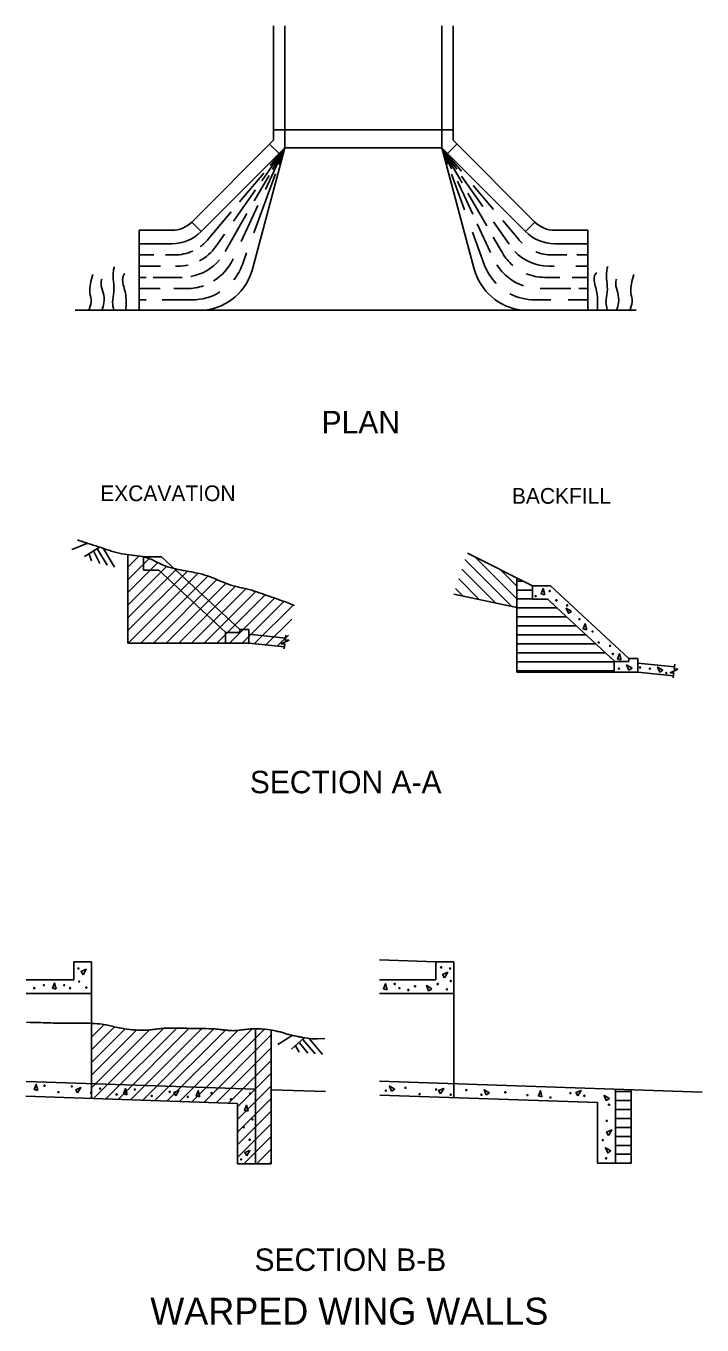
# Model space of a CAD drawing. Extents: x -1148 to -520, y 583 to 843.
# Drawn here: x -1001.6 to -958.5, y 760.1 to 842.8 of the extents above; entities that cross this region are included whole.
import ezdxf

# ---------------------------------------------------------------- set-up
doc = ezdxf.new("R2010")
doc.units = 0
for name, color, linetype in [('pp_NO-PLOT', 7, 'Continuous'), ('rd_EARTHWORK', 7, 'Continuous'), ('rd_EARTHWORK-anno', 7, 'Continuous')]:
    doc.layers.add(name, color=color, linetype=linetype)

msp = doc.modelspace()

# ---------------------------------------------------------------- linework, layer by layer
at = {"layer": 'rd_EARTHWORK'}
for p, q in [((-985.084, 835.014), (-986.554, 832.915)), ((-985.084, 835.015), (-986.315, 832.375)), ((-985.085, 835.014), (-986.019, 833.901)), ((-985.084, 835.015), (-985.873, 833.649)), ((-985.084, 835.015), (-985.47, 833.954)), ((-975.084, 835.011), (-974.706, 833.972)), ((-975.083, 835.009), (-974.467, 833.687)), ((-975.082, 835.006), (-973.798, 832.784)), ((-975.08, 835.004), (-974.142, 833.664)), ((-975.078, 835.001), (-973.844, 833.531)), ((-986.427, 833.415), (-987.962, 831.586)), ((-985.683, 833.367), (-987.05, 829.611)), ((-986.091, 833.27), (-987.034, 831.637)), ((-974.477, 833.344), (-973.653, 831.08)), ((-974.097, 832.894), (-973.123, 830.806)), ((-973.831, 833.22), (-972.481, 831.292)), ((-973.081, 832.622), (-971.796, 831.09)), ((-986.946, 832.355), (-988.353, 830.347)), ((-973.424, 832.135), (-972.227, 830.062)), ((-988.493, 830.953), (-989.96, 829.204)), ((-986.796, 831.342), (-987.863, 829.055)), ((-987.495, 830.839), (-988.892, 828.42)), ((-972.832, 830.182), (-971.981, 828.356)), ((-971.798, 830.317), (-970.798, 828.889)), ((-971.212, 830.394), (-970.214, 829.204)), ((-988.927, 829.527), (-989.471, 828.75)), ((-973.134, 829.653), (-972.385, 827.597)), ((-971.812, 829.342), (-971.227, 828.33)), ((-993.437, 828.205), (-994.369, 828.205)), ((-992.102, 828.205), (-992.678, 828.205)), ((-987.517, 828.33), (-987.784, 827.597)), ((-968.071, 828.205), (-967.12, 828.205)), ((-966.496, 828.205), (-965.798, 828.205)), ((-993.003, 827.491), (-994.369, 827.491)), ((-993.925, 826.777), (-994.369, 826.777)), ((-991.634, 826.777), (-993.464, 826.777)), ((-991.889, 827.491), (-992.055, 827.491)), ((-968.536, 826.777), (-967.581, 826.777)), ((-968.282, 827.491), (-967.933, 827.491)), ((-966.795, 826.777), (-965.798, 826.777)), ((-966.551, 827.491), (-965.798, 827.491)), ((-993.031, 826.062), (-994.369, 826.062)), ((-991.336, 826.062), (-992.163, 826.062)), ((-968.833, 826.062), (-966.876, 826.062)), ((-966.361, 826.062), (-965.798, 826.062)), ((-993.925, 825.348), (-994.369, 825.348)), ((-990.995, 825.348), (-992.895, 825.348)), ((-969.174, 825.348), (-968.15, 825.348)), ((-967.038, 825.348), (-965.798, 825.348))]:
    msp.add_line(p, q, dxfattribs=at)
for points in [[(-995.077, 808.34), (-994.375, 809.042)], [(-995.077, 807.532), (-993.736, 808.872)], [(-995.077, 806.724), (-993.191, 808.609)], [(-970.635, 805.833), (-973.614, 808.811)], [(-970.306, 806.311), (-973.001, 809.007)], [(-995.077, 805.916), (-992.602, 808.39)], [(-995.077, 805.108), (-991.962, 808.222)], [(-995.077, 804.299), (-991.312, 808.064)], [(-995.073, 803.495), (-990.65, 807.918)], [(-994.264, 803.495), (-989.992, 807.767)], [(-971.657, 806.047), (-973.811, 808.201)], [(-970.306, 807.12), (-971.376, 808.19)], [(-993.456, 803.495), (-989.411, 807.541)], [(-992.648, 803.495), (-988.848, 807.296)], [(-991.84, 803.495), (-988.218, 807.117)], [(-991.032, 803.495), (-987.576, 806.951)], [(-973.701, 806.474), (-974.206, 806.98)], [(-972.679, 806.26), (-974.009, 807.59)], [(-970.306, 807.45), (-969.906, 807.45)], [(-968.537, 806.58), (-968.769, 806.637), (-968.64, 806.966), (-968.537, 806.579)], [(-990.224, 803.495), (-986.947, 806.772)], [(-989.416, 803.495), (-986.343, 806.568)], [(-988.608, 803.495), (-985.746, 806.357)], [(-987.799, 803.495), (-985.153, 806.141)], [(-970.306, 806.878), (-969.306, 806.878)], [(-970.306, 806.307), (-969.306, 806.307)], [(-987.029, 803.458), (-984.564, 805.922)], [(-970.306, 805.735), (-967.734, 805.735)], [(-966.824, 805.52), (-967.028, 805.396), (-967.17, 805.72), (-966.824, 805.519)], [(-986.298, 803.381), (-984.646, 805.032)], [(-970.306, 805.164), (-967.121, 805.164)], [(-970.306, 804.593), (-966.509, 804.593)], [(-965.859, 804.343), (-966.091, 804.4), (-965.962, 804.73), (-965.859, 804.343)], [(-985.565, 803.304), (-984.86, 804.01)], [(-970.306, 804.021), (-965.896, 804.021)], [(-970.306, 803.45), (-965.283, 803.45)], [(-970.306, 802.878), (-964.67, 802.878)], [(-963.666, 802.432), (-963.898, 802.489), (-963.77, 802.818), (-963.667, 802.431)], [(-970.306, 802.307), (-964.102, 802.307)], [(-962.972, 801.908), (-963.176, 801.784), (-963.318, 802.108), (-962.972, 801.907)], [(-961.004, 801.775), (-961.209, 801.651), (-961.351, 801.975), (-961.004, 801.774)], [(-970.306, 801.735), (-964.102, 801.735)], [(-997.932, 782.39), (-998.056, 782.595), (-997.733, 782.737), (-997.934, 782.39)], [(-974.913, 782.2), (-975.037, 782.405), (-974.713, 782.547), (-974.914, 782.2)], [(-999.655, 781.472), (-999.887, 781.529), (-999.759, 781.858), (-999.656, 781.471)], [(-978.575, 781.434), (-978.807, 781.491), (-978.678, 781.821), (-978.575, 781.434)], [(-975.726, 781.5), (-975.93, 781.376), (-976.072, 781.7), (-975.726, 781.499)], [(-997.392, 779.235), (-997.349, 779.279)], [(-997.392, 778.428), (-996.617, 779.202)], [(-997.391, 777.62), (-995.942, 779.069)], [(-997.391, 776.812), (-995.249, 778.954)], [(-997.39, 775.197), (-993.708, 778.879)], [(-997.39, 776.005), (-994.523, 778.872)], [(-997.265, 774.514), (-992.798, 778.981)], [(-996.483, 774.488), (-991.995, 778.975)], [(-995.701, 774.462), (-991.193, 778.969)], [(-994.919, 774.436), (-990.398, 778.957)], [(-994.137, 774.409), (-989.603, 778.944)], [(-993.355, 774.383), (-988.867, 778.871)], [(-992.573, 774.357), (-988.079, 778.851)], [(-991.791, 774.331), (-987.17, 778.952)], [(-991.009, 774.304), (-986.405, 778.909)], [(-990.227, 774.278), (-985.948, 778.557)], [(-989.446, 774.252), (-985.948, 777.749)], [(-988.664, 774.226), (-985.948, 776.941)], [(-988.091, 773.99), (-985.948, 776.133)], [(-1000.813, 775.023), (-1001.045, 775.079), (-1000.917, 775.409), (-1000.814, 775.022)], [(-998.28, 774.866), (-998.404, 775.07), (-998.08, 775.212), (-998.281, 774.866)], [(-995.124, 774.758), (-995.356, 774.815), (-995.228, 775.144), (-995.125, 774.757)], [(-992.029, 774.684), (-992.153, 774.888), (-991.829, 775.03), (-992.03, 774.684)], [(-990.494, 774.626), (-990.726, 774.682), (-990.597, 775.012), (-990.494, 774.625)], [(-988.091, 773.182), (-985.948, 775.325)], [(-978.08, 775.109), (-978.284, 774.985), (-978.426, 775.309), (-978.08, 775.108)], [(-975.166, 774.814), (-975.29, 775.018), (-974.966, 775.16), (-975.167, 774.814)], [(-972.051, 774.874), (-972.255, 774.75), (-972.397, 775.074), (-972.051, 774.873)], [(-968.708, 774.627), (-968.94, 774.684), (-968.811, 775.013), (-968.708, 774.626)], [(-966.422, 774.687), (-966.545, 774.891), (-966.222, 775.033), (-966.423, 774.687)], [(-964.411, 774.512), (-964.615, 774.388), (-964.757, 774.712), (-964.411, 774.511)], [(-964.03, 774.963), (-963.03, 774.963)], [(-988.091, 772.374), (-985.948, 774.517)], [(-987.418, 773.7), (-987.65, 773.756), (-987.521, 774.086), (-987.418, 773.699)], [(-964.03, 774.391), (-963.03, 774.391)], [(-988.091, 771.566), (-985.948, 773.709)], [(-964.03, 773.82), (-963.03, 773.82)], [(-964.03, 773.248), (-963.03, 773.248)], [(-988.091, 770.758), (-985.948, 772.901)], [(-964.466, 772.17), (-964.59, 772.375), (-964.266, 772.517), (-964.467, 772.17)], [(-964.03, 772.677), (-963.03, 772.677)], [(-987.691, 770.349), (-985.948, 772.092)], [(-964.03, 772.105), (-963.03, 772.105)], [(-964.03, 771.534), (-963.03, 771.534)], [(-987.514, 770.864), (-987.638, 771.068), (-987.314, 771.21), (-987.515, 770.864)], [(-986.883, 770.349), (-985.948, 771.284)], [(-964.32, 771.181), (-964.524, 771.057), (-964.667, 771.381), (-964.32, 771.18)], [(-964.03, 770.963), (-963.03, 770.963)], [(-986.075, 770.349), (-985.948, 770.476)]]:
    msp.add_lwpolyline(points, dxfattribs=at)
for centre in [(-969.11, 806.491), (-968.213, 806.819), (-967.798, 806.217), (-967.104, 805.904), (-966.324, 805.022), (-965.486, 804.234), (-965.101, 803.539), (-964.368, 803.328), (-964.199, 802.802), (-962.459, 801.944), (-963.809, 801.87), (-961.836, 801.87), (-960.794, 801.599), (-998.222, 782.791), (-975.126, 782.867), (-974.556, 782.791), (-1001.035, 781.537), (-1000.427, 781.727), (-999.134, 781.727), (-998.754, 781.537), (-998.184, 781.955), (-997.728, 781.575), (-978.092, 781.803), (-977.787, 781.537), (-977.217, 781.423), (-976.799, 781.651), (-975.354, 781.803), (-974.764, 781.466), (-974.518, 781.993), (-1000.391, 775.335), (-999.498, 774.922), (-998.655, 775.285), (-997.415, 774.872), (-996.852, 775.137), (-995.794, 774.773), (-994.636, 775.087), (-993.561, 774.673), (-992.42, 774.938), (-989.741, 774.855), (-987.294, 774.822), (-978.649, 775.014), (-977.4, 775.195), (-976.495, 774.796), (-975.445, 775.086), (-974.521, 774.76), (-973.526, 775.05), (-972.566, 774.76), (-971.045, 774.905), (-969.633, 774.724), (-966.899, 774.851), (-966.012, 774.688), (-991.263, 774.624), (-988.517, 774.459), (-968.167, 774.579), (-964.437, 774.126), (-987.145, 773.185), (-964.582, 773.095), (-987.707, 772.689), (-987.327, 771.895), (-964.835, 771.863), (-987.872, 770.638), (-964.618, 770.705)]:
    msp.add_circle(centre, 0.0357, dxfattribs=at)
for centre, radius, start, end in [((-992.102, 831.002), 2.797, 270, 294.35327), ((-991.889, 830.444), 2.953, 297.50124, 324.99991), ((-992.102, 831.002), 2.797, 305.72907, 320.00001), ((-968.071, 831.002), 2.797, 219.99992, 227.19375), ((-991.634, 829.884), 3.107, 280.34406, 320.08169), ((-991.336, 829.324), 3.261, 301.76414, 334.99995), ((-968.536, 829.884), 3.107, 209.99997, 229.02293), ((-968.282, 830.444), 2.953, 223.08368, 270), ((-968.071, 831.002), 2.797, 248.24514, 270), ((-991.889, 830.444), 2.953, 270, 282.60773), ((-990.995, 828.765), 3.417, 321.12252, 340), ((-969.174, 828.765), 3.417, 199.99998, 223.96269), ((-968.833, 829.324), 3.261, 212.52199, 251.14429), ((-968.536, 829.884), 3.107, 247.80544, 270), ((-991.336, 829.324), 3.261, 270, 289.33381), ((-990.995, 828.765), 3.417, 270, 301.4039), ((-969.174, 828.765), 3.417, 242.54107, 270)]:
    msp.add_arc(centre, radius, start, end, dxfattribs=at)
at = {"layer": 'rd_EARTHWORK-anno'}
for p, q in [((-985.799, 835.512), (-985.799, 842.776)), ((-985.085, 835.014), (-985.085, 842.776)), ((-975.085, 835.014), (-975.085, 842.776)), ((-974.371, 835.512), (-974.371, 842.776)), ((-985.799, 836.157), (-974.371, 836.157)), ((-985.799, 835.512), (-991.012, 830.3)), ((-986.055, 835.255), (-985.451, 834.651)), ((-974.121, 835.258), (-974.724, 834.654)), ((-974.371, 835.512), (-969.158, 830.3)), ((-985.085, 835.014), (-990.406, 829.694)), ((-985.085, 835.014), (-987.151, 827.303)), ((-985.085, 835.014), (-975.085, 835.014)), ((-975.085, 835.014), (-969.764, 829.694)), ((-975.085, 835.014), (-973.019, 827.303)), ((-991.011, 830.299), (-990.407, 829.695)), ((-969.161, 830.297), (-969.764, 829.694)), ((-992.274, 829.777), (-994.369, 829.777)), ((-994.369, 829.777), (-994.369, 824.666)), ((-967.896, 829.777), (-965.798, 829.777)), ((-965.798, 829.777), (-965.798, 824.682)), ((-992.274, 828.92), (-994.369, 828.92)), ((-967.896, 828.92), (-965.798, 828.92)), ((-998.429, 824.682), (-962.715, 824.682)), ((-997.633, 809.852), (-998.647, 809.45)), ((-996.91, 809.583), (-997.833, 809.01)), ((-997.016, 809.485), (-996.41, 808.458)), ((-996.616, 809.473), (-995.939, 808.324)), ((-997.548, 809.167), (-997.395, 808.727)), ((-997.254, 809.321), (-996.859, 808.569)), ((-995.077, 803.495), (-995.077, 809.111)), ((-992.934, 808.996), (-994.077, 808.996)), ((-994.077, 808.996), (-994.077, 808.139)), ((-992.934, 808.996), (-987.957, 804.356)), ((-969.306, 807.152), (-973.445, 809.223)), ((-994.077, 808.139), (-993.104, 808.139)), ((-993.104, 808.139), (-992.545, 807.617)), ((-992.545, 807.617), (-988.843, 804.165)), ((-970.306, 801.651), (-970.306, 807.652)), ((-968.163, 807.152), (-969.306, 807.152)), ((-969.306, 807.152), (-969.306, 806.295)), ((-968.163, 807.152), (-969.306, 807.152)), ((-969.306, 807.152), (-969.306, 806.295)), ((-968.163, 807.152), (-963.187, 802.511)), ((-970.306, 805.764), (-974.328, 806.605)), ((-969.306, 806.295), (-968.449, 806.295)), ((-969.306, 806.295), (-968.334, 806.295)), ((-968.334, 806.295), (-967.775, 805.773)), ((-967.775, 805.773), (-964.073, 802.321)), ((-988.872, 803.495), (-988.872, 804.165)), ((-987.957, 804.165), (-988.872, 804.165)), ((-987.957, 804.356), (-987.385, 804.356)), ((-987.957, 804.356), (-987.957, 804.165)), ((-987.385, 804.356), (-987.385, 803.495)), ((-987.385, 804.07), (-985.041, 803.823)), ((-985.059, 803.682), (-985.024, 803.994)), ((-995.077, 803.495), (-988.872, 803.495)), ((-987.385, 803.495), (-988.872, 803.495)), ((-987.385, 803.495), (-985.107, 803.256)), ((-985.119, 803.142), (-985.084, 803.455)), ((-964.102, 801.651), (-964.102, 802.321)), ((-963.187, 802.321), (-964.102, 802.321)), ((-963.187, 802.511), (-962.615, 802.511)), ((-963.187, 802.511), (-963.187, 802.321)), ((-962.615, 802.511), (-962.615, 801.651)), ((-962.615, 802.226), (-960.27, 801.979)), ((-960.289, 801.838), (-960.254, 802.15)), ((-970.306, 801.651), (-964.102, 801.651)), ((-962.615, 801.651), (-964.102, 801.651)), ((-962.615, 801.651), (-960.336, 801.412)), ((-960.349, 801.298), (-960.314, 801.611)), ((-997.389, 783.204), (-998.532, 783.204)), ((-997.389, 783.204), (-998.532, 783.204)), ((-998.532, 783.204), (-998.532, 782.061)), ((-997.389, 774.518), (-997.389, 783.204)), ((-975.465, 783.204), (-979.051, 783.33)), ((-974.323, 783.204), (-975.465, 783.204)), ((-975.465, 783.204), (-975.465, 782.061)), ((-974.323, 774.556), (-974.323, 783.204)), ((-974.323, 783.204), (-974.323, 780.334)), ((-998.532, 782.061), (-1001.559, 782.061)), ((-975.465, 782.061), (-979.062, 782.061)), ((-997.389, 781.204), (-1001.559, 781.204)), ((-974.323, 781.204), (-979.062, 781.204)), ((-986.948, 770.349), (-986.948, 778.959)), ((-985.948, 770.349), (-985.948, 778.871)), ((-984.612, 778.52), (-985.539, 777.946)), ((-983.852, 778.382), (-984.661, 777.656)), ((-984.146, 778.064), (-983.625, 777.392)), ((-983.94, 778.267), (-983.163, 777.362)), ((-983.544, 778.325), (-982.676, 777.313)), ((-983, 778.312), (-982.536, 778.324)), ((-983, 778.312), (-983, 778.312)), ((-984.408, 777.861), (-984.18, 777.454)), ((-986.949, 775.108), (-1001.561, 775.601)), ((-958.516, 774.922), (-979.063, 775.615)), ((-982.504, 774.958), (-985.948, 775.074)), ((-965.173, 774.251), (-979.042, 774.718)), ((-964.03, 770.394), (-964.03, 775.108)), ((-963.03, 770.394), (-963.03, 775.04)), ((-988.091, 774.207), (-1001.571, 774.661)), ((-988.091, 770.349), (-988.091, 774.207)), ((-965.173, 770.394), (-965.173, 774.251)), ((-988.091, 770.349), (-985.948, 770.349)), ((-965.173, 770.394), (-963.03, 770.394))]:
    msp.add_line(p, q, dxfattribs=at)
for points in [[(-985.059, 803.682), (-984.829, 803.685), (-985.315, 803.452), (-985.084, 803.455)], [(-960.289, 801.838), (-960.058, 801.841), (-960.544, 801.608), (-960.314, 801.611)]]:
    msp.add_lwpolyline(points, dxfattribs=at)
for centre, radius, start, end in [((-992.274, 831.562), 1.786, 270, 315), ((-967.896, 831.562), 1.786, 225, 270), ((-992.274, 831.562), 2.643, 270, 315), ((-967.896, 831.562), 2.643, 225, 270), ((-990.601, 828.227), 3.571, 277.03804, 345.0001), ((-969.569, 828.227), 3.571, 194.99994, 262.96956)]:
    msp.add_arc(centre, radius, start, end, dxfattribs=at)
for points in [[(-997.578, 824.666), (-997.42, 825.217), (-997.499, 825.795), (-997.315, 826.95)], [(-995.976, 824.692), (-996.054, 825.191), (-995.976, 825.847), (-996.002, 827.187), (-995.949, 827.449)], [(-995.214, 824.666), (-995.24, 825.769), (-995.345, 826.189), (-995.293, 827.003), (-995.267, 827.029)], [(-965.185, 824.705), (-965.211, 825.808), (-965.316, 826.228), (-965.263, 827.042), (-965.237, 827.068)], [(-964.554, 824.705), (-964.633, 825.204), (-964.554, 825.86), (-964.581, 827.2), (-964.528, 827.462)], [(-963.123, 824.666), (-962.966, 825.217), (-963.044, 825.795), (-962.861, 826.95)], [(-996.737, 824.666), (-996.606, 825.164), (-996.658, 825.795), (-996.79, 826.372), (-996.737, 826.661)], [(-963.963, 824.666), (-963.832, 825.165), (-963.885, 825.795), (-964.016, 826.372), (-963.963, 826.661)], [(-998.296, 810.064), (-997.956, 809.95), (-996.629, 809.52), (-995.288, 809.154), (-994.013, 808.973), (-992.714, 808.421), (-991.381, 808.091), (-990.004, 807.775), (-988.684, 807.244), (-987.358, 806.906), (-986.081, 806.483), (-984.783, 806.016), (-984.475, 805.889)], [(-1001.536, 779.363), (-1000.614, 779.342), (-999.988, 779.321), (-999.361, 779.305), (-998.684, 779.311), (-998.346, 779.317), (-998.008, 779.318), (-996.726, 779.239), (-996.367, 779.182), (-996.012, 779.104), (-995.658, 779.023), (-995.299, 778.959), (-993.931, 778.865), (-993.59, 778.889), (-993.248, 778.933), (-992.907, 778.975), (-992.564, 778.993), (-991.161, 778.978), (-989.728, 778.949), (-989.407, 778.929), (-989.087, 778.894), (-988.766, 778.858), (-988.446, 778.833), (-988.09, 778.845), (-987.734, 778.888), (-987.378, 778.935), (-987.021, 778.955), (-986.69, 778.945), (-986.358, 778.922), (-985.696, 778.825), (-985.393, 778.75), (-985.096, 778.663), (-984.799, 778.578), (-984.499, 778.508), (-984.42, 778.494), (-984.116, 778.434), (-983.813, 778.371), (-983.202, 778.307), (-983, 778.312)]]:
    msp.add_spline(points, degree=3, dxfattribs=at)

# ---------------------------------------------------------------- texts
at = {"layer": 'pp_NO-PLOT'}
for s, height, p in [('PLAN', 1.4286, (-982.743, 816.846)), ('EXCAVATION', 1, (-996.842, 812.533)), ('BACKFILL', 1, (-970.626, 812.369)), ('SECTION A-A', 1.42857, (-987.313, 793.942)), ('SECTION B-B', 1.42857, (-987.015, 763.542)), ('WARPED WING WALLS', 1.71428, (-993.654, 760.123))]:
    msp.add_text(s, height=height, dxfattribs=at).set_placement(p)

doc.saveas('drawing.dxf')
